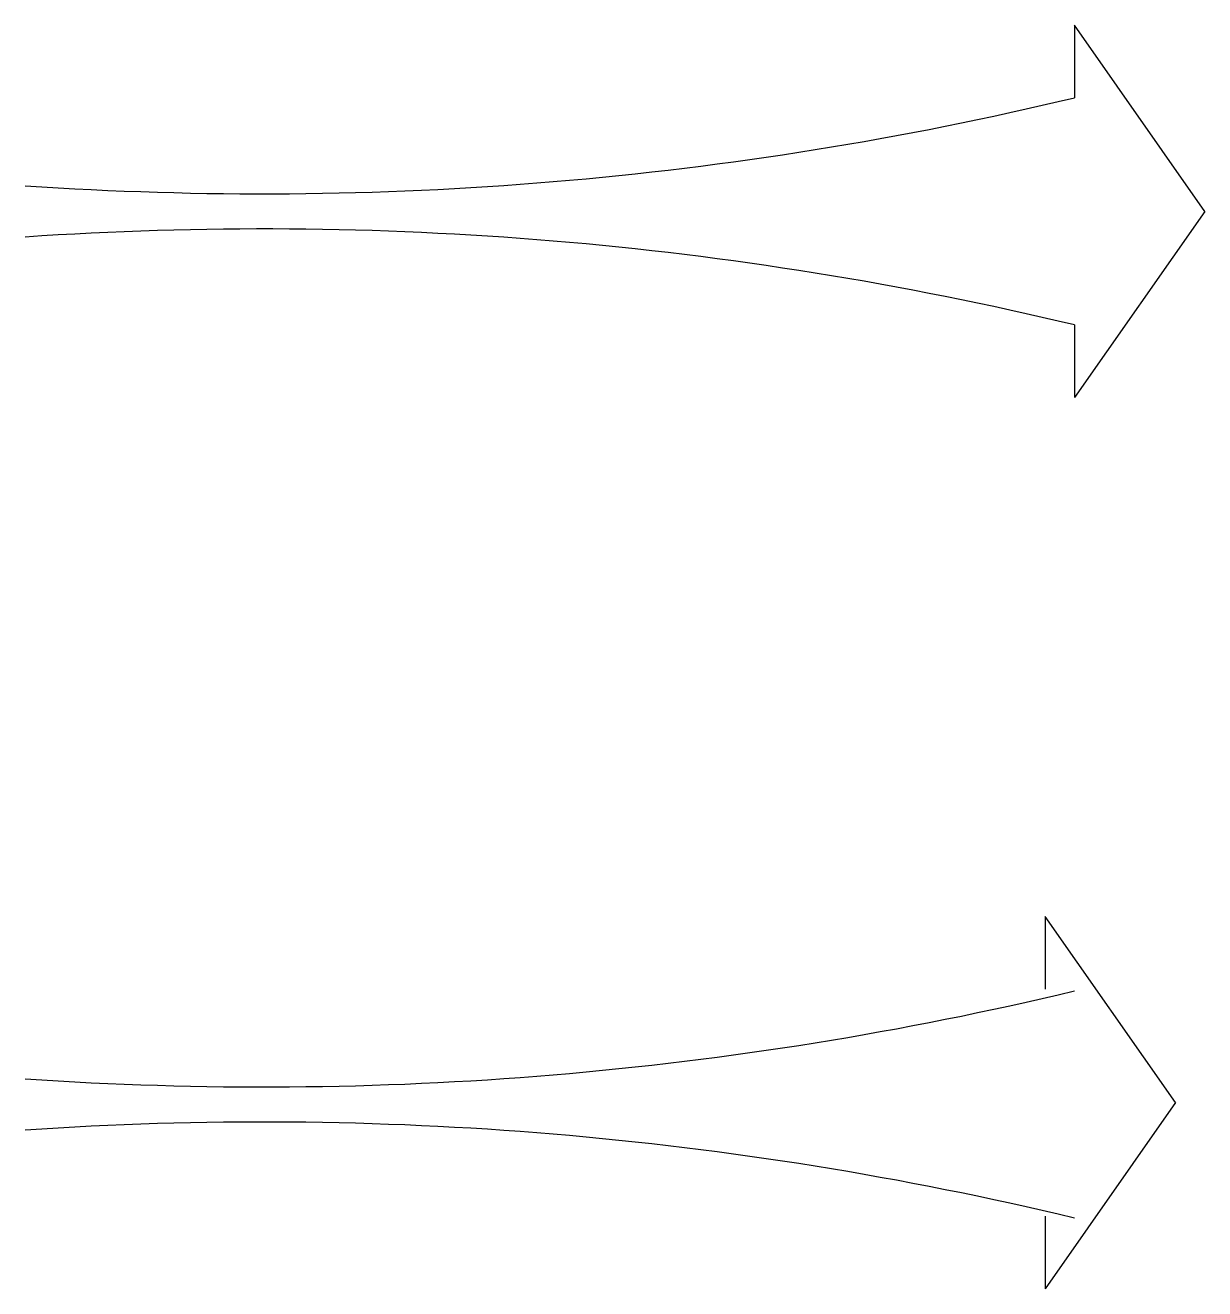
# Model space of a CAD drawing. Header units: centimetres. Extents: x 31 to 22766, y 238 to 3306.
# Drawn here: x 1285.14 to 1316.29, y 1941.25 to 1974.61 of the extents above; entities that cross this region are included whole.
import ezdxf
from ezdxf.xclip import XClip

# ---------------------------------------------------------------- set-up
doc = ezdxf.new("R2010")
doc.units = ezdxf.units.CM
doc.header["$XCLIPFRAME"] = 0
doc.layers.add('DAIKIN', color=4, linetype='Continuous')

# ---------------------------------------------------------------- blocks, each defined once
blk = doc.blocks.new('fxaq 2.8 kw iç ünite')
at = {"layer": 'DAIKIN', "color": 7}
for p, q in [((11476.086, 4060.616), (11474.171, 4060.616)), ((11479.086, 4057.174), (11474.171, 4060.616)), ((11479.086, 4057.174), (11484, 4060.616)), ((11484, 4060.616), (11482.086, 4060.616)), ((11499.623, 4059.84), (11497.708, 4059.84)), ((11502.623, 4056.398), (11497.708, 4059.84)), ((11502.623, 4056.398), (11507.538, 4059.84)), ((11507.538, 4059.84), (11505.623, 4059.84))]:
    blk.add_line(p, q, dxfattribs=at)
for centre, start, end in [((11386.725, 4081.276), 346.50322, 3.91761), ((11571.347, 4081.276), 176.08239, 193.49678), ((11410.312, 4081.276), 346.50322, 3.91761), ((11594.934, 4081.276), 176.08239, 193.49678)]:
    blk.add_arc(centre, 91.847, start, end, dxfattribs=at)
blk = doc.blocks.new('G$CCD2FF134')
at = {"rotation": 90}
blk.add_blockref('fxaq 2.8 kw iç ünite', (1665.661, -11804.95), dxfattribs=at)

msp = doc.modelspace()

# ---------------------------------------------------------------- block references
ref = msp.add_blockref('G$CCD2FF134', (3707.025, 2272.025))
XClip(ref).set_block_clipping_path([(-3470.0000000001, -1889.9999999982), (349.9999999999, 300.0000000019)])

doc.saveas('drawing.dxf')
